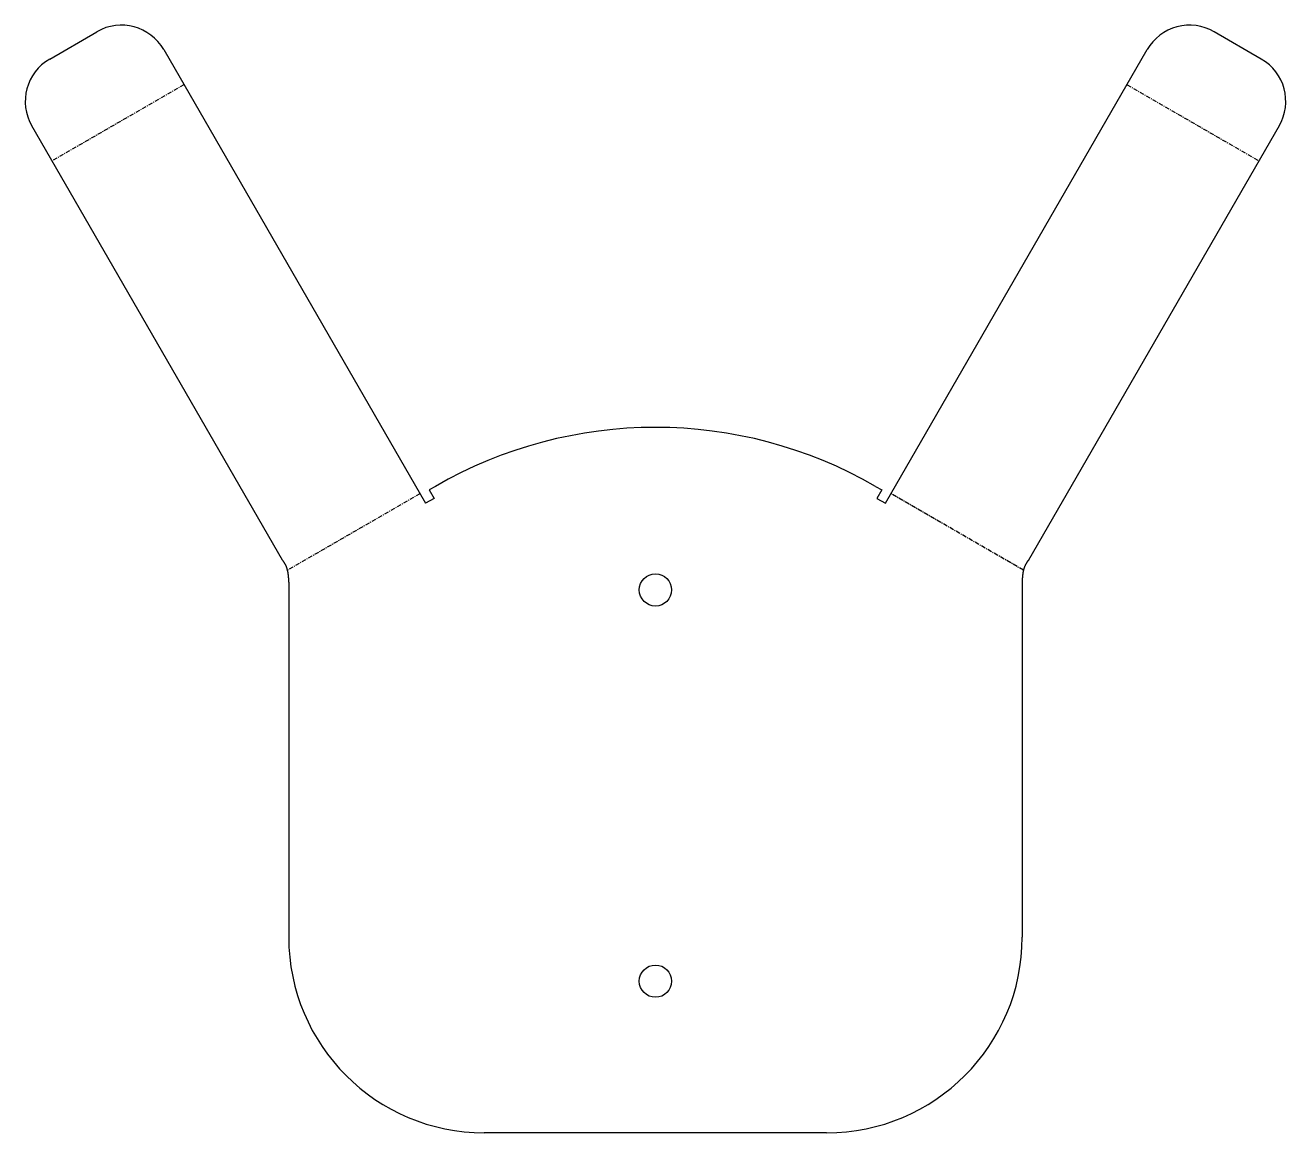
# Model space of a CAD drawing. Extents: x -436 to -308, y -330 to -217.
import ezdxf

# ---------------------------------------------------------------- set-up
doc = ezdxf.new("R2010")
doc.units = 0
doc.header["$MEASUREMENT"] = 0
doc.linetypes.add('CENTER', pattern=[0.72, 0.45, -0.09, 0.09, -0.09])
doc.layers.add('SHEETMETAL_BEND_LINES_UP', color=7, linetype='CENTER')
doc.layers.add('VISIBLE', color=7, linetype='CONTINUOUS')

msp = doc.modelspace()

# ---------------------------------------------------------------- linework, layer by layer
at = {"layer": 'SHEETMETAL_BEND_LINES_UP'}
for p, q in [((-420.22, -222.74), (-433.71, -230.53)), ((-323.79, -222.74), (-310.3, -230.53)), ((-396.09, -264.55), (-409.63, -272.37)), ((-334.39, -272.37), (-347.93, -264.55))]:
    msp.add_line(p, q, dxfattribs=at)
at = {"layer": 'VISIBLE'}
for p, q in [((-433.95, -220.11), (-429.12, -217.32)), ((-310.06, -220.11), (-314.89, -217.32)), ((-422.29, -219.15), (-395.52, -265.53)), ((-348.5, -265.53), (-321.72, -219.15)), ((-410.14, -271.35), (-435.78, -226.94)), ((-308.23, -226.94), (-333.87, -271.35)), ((-394.51, -263.8), (-395.15, -264.17)), ((-395.15, -264.17), (-394.65, -265.03)), ((-349.51, -263.8), (-348.86, -264.17)), ((-348.86, -264.17), (-349.36, -265.03)), ((-394.65, -265.03), (-395.52, -265.53)), ((-349.36, -265.03), (-348.5, -265.53)), ((-409.51, -273.61), (-409.51, -309.89)), ((-334.51, -273.61), (-334.51, -309.89)), ((-354.51, -329.89), (-389.51, -329.89))]:
    msp.add_line(p, q, dxfattribs=at)
for centre in [(-372.01, -274.39), (-372.01, -314.39)]:
    msp.add_circle(centre, 1.65, dxfattribs=at)
for centre, radius, start, end in [((-426.62, -221.65), 5, 29.9997, 119.9997), ((-317.39, -221.65), 5, 60.0003, 150.0003), ((-431.45, -224.44), 5, 119.9997, 209.9997), ((-312.56, -224.44), 5, 330.0003, 60.0003), ((-372.01, -302.77), 45, 60.0003, 119.9997), ((-389.51, -309.89), 20, 180, 270), ((-354.51, -309.89), 20, 270, 0)]:
    msp.add_arc(centre, radius, start, end, dxfattribs=at)
for points in [[(-409.51, -273.61), (-409.5, -273.24), (-409.53, -272.97), (-409.56, -272.64), (-409.63, -272.37), (-409.7, -272.07), (-409.83, -271.82), (-409.96, -271.57), (-410.14, -271.35)], [(-333.87, -271.35), (-334.06, -271.57), (-334.18, -271.82), (-334.31, -272.07), (-334.39, -272.37), (-334.45, -272.64), (-334.48, -272.97), (-334.51, -273.24), (-334.51, -273.61)]]:
    msp.add_open_spline(points, degree=2, knots=[0, 0, 0, 0.25, 0.25, 0.5, 0.5, 0.75, 0.75, 1, 1, 1], dxfattribs=at)

doc.saveas('drawing.dxf')
